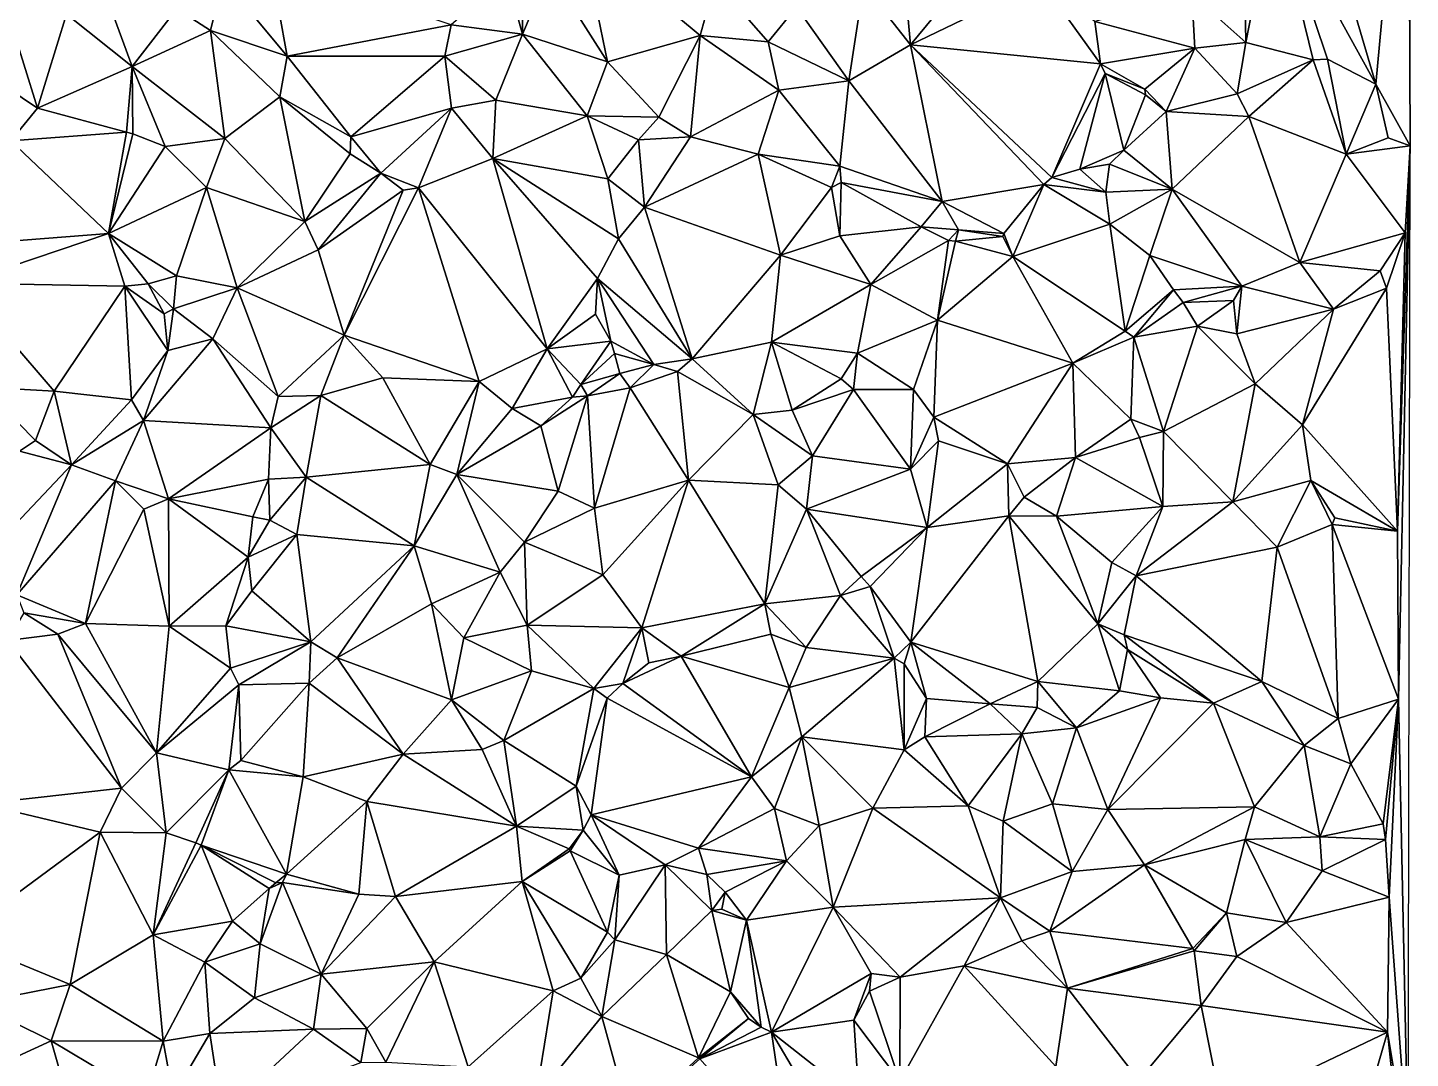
# Model space of a CAD drawing. Header units: metres. Extents: x -15 to 15, y -15 to 15.
# Drawn here: x 1.13 to 14.99, y -9.56 to 0.78 of the extents above; entities that cross this region are included whole.
import ezdxf

# ---------------------------------------------------------------- set-up
doc = ezdxf.new("R2010")
doc.units = ezdxf.units.M
doc.layers.add('STREET_MESH', color=7, linetype='Continuous')

msp = doc.modelspace()

# ---------------------------------------------------------------- linework, layer by layer
at = {"layer": 'STREET_MESH'}
for points in [[(14.993, 12.556), (14.975, 3.754), (14.994, -0.41)], [(13.921, 2.681), (14.647, 0.209), (14.975, 3.754)], [(14.975, 3.754), (14.647, 0.209), (14.994, -0.41)], [(13.624, 2.065), (14.647, 0.209), (13.921, 2.681)], [(13.346, 0.625), (13.321, 1.995), (12.802, 1.111)], [(13.346, 0.625), (13.624, 2.065), (13.321, 1.995)], [(13.346, 0.625), (14.02, 0.452), (13.624, 2.065)], [(13.624, 2.065), (14.165, 0.46), (14.647, 0.209)], [(14.02, 0.452), (14.165, 0.46), (13.624, 2.065)], [(6.943, 0.434), (6.688, 1.685), (6.364, 1.349)], [(6.688, 1.685), (6.943, 0.434), (7.874, 0.698)], [(8.023, 1.24), (6.688, 1.685), (7.874, 0.698)], [(9.916, 1.346), (9.981, 0.603), (10.75, 1.534)], [(9.981, 0.603), (11.297, 1.238), (10.75, 1.534)], [(3.091, 1.262), (3.733, 0.488), (3.566, 1.416)], [(3.733, 0.488), (5.375, 0.803), (3.566, 1.416)], [(1.835, 1.325), (1.519, 0.911), (2.178, 0.387)], [(1.835, 1.325), (2.178, 0.387), (2.625, 0.964)], [(2.963, 0.748), (3.091, 1.262), (2.625, 0.964)], [(3.733, 0.488), (3.091, 1.262), (2.963, 0.748)], [(5.931, 1.288), (5.375, 0.803), (6.092, 0.709)], [(5.931, 1.288), (6.092, 0.709), (6.086, 1.352)], [(6.086, 1.352), (6.092, 0.709), (6.364, 1.349)], [(6.092, 0.709), (6.943, 0.434), (6.364, 1.349)], [(9.916, 1.346), (9.511, 1.205), (9.981, 0.603)], [(8.023, 1.24), (7.874, 0.698), (8.555, 0.634)], [(8.84, 0.98), (8.023, 1.24), (8.555, 0.634)], [(8.84, 0.98), (9.364, 0.241), (9.511, 1.205)], [(9.511, 1.205), (9.364, 0.241), (9.981, 0.603)], [(11.297, 1.238), (9.981, 0.603), (11.889, 0.412)], [(11.83, 0.837), (11.297, 1.238), (11.889, 0.412)], [(11.83, 0.837), (12.834, 0.568), (12.802, 1.111)], [(12.834, 0.568), (13.346, 0.625), (12.802, 1.111)], [(9.364, 0.241), (8.84, 0.98), (8.555, 0.634)], [(1.23, -0.031), (0.955, 0.851), (0.466, 0.478)], [(1.519, 0.911), (0.955, 0.851), (1.23, -0.031)], [(1.519, 0.911), (1.23, -0.031), (2.178, 0.387)], [(2.178, 0.387), (2.963, 0.748), (2.625, 0.964)], [(12.834, 0.568), (11.83, 0.837), (11.889, 0.412)], [(3.108, -0.337), (2.963, 0.748), (2.178, 0.387)], [(2.963, 0.748), (3.108, -0.337), (3.658, 0.083)], [(3.733, 0.488), (2.963, 0.748), (3.658, 0.083)], [(5.312, 0.488), (5.375, 0.803), (3.733, 0.488)], [(5.375, 0.803), (5.312, 0.488), (6.092, 0.709)], [(6.092, 0.709), (5.312, 0.488), (5.823, 0.047)], [(6.74, -0.11), (6.092, 0.709), (5.823, 0.047)], [(6.092, 0.709), (6.74, -0.11), (6.943, 0.434)], [(7.874, 0.698), (6.943, 0.434), (7.459, -0.122)], [(7.776, -0.321), (7.874, 0.698), (7.459, -0.122)], [(7.874, 0.698), (7.776, -0.321), (8.661, 0.147)], [(8.555, 0.634), (7.874, 0.698), (8.661, 0.147)], [(9.364, 0.241), (8.555, 0.634), (8.661, 0.147)], [(9.364, 0.241), (10.301, -0.969), (9.981, 0.603)], [(10.301, -0.969), (11.318, -0.797), (9.981, 0.603)], [(9.981, 0.603), (11.398, -0.727), (11.889, 0.412)], [(11.318, -0.797), (11.398, -0.727), (9.981, 0.603)], [(12.332, 0.159), (12.834, 0.568), (11.889, 0.412)], [(12.834, 0.568), (12.332, 0.159), (12.547, -0.065)], [(13.258, 0.111), (12.834, 0.568), (12.547, -0.065)], [(13.346, 0.625), (12.834, 0.568), (13.258, 0.111)], [(14.02, 0.452), (13.346, 0.625), (13.258, 0.111)], [(0.96, -0.359), (1.23, -0.031), (0.466, 0.478)], [(3.733, 0.488), (3.658, 0.083), (4.369, -0.319)], [(5.312, 0.488), (3.733, 0.488), (4.369, -0.319)], [(5.381, -0.032), (5.312, 0.488), (4.369, -0.319)], [(5.312, 0.488), (5.381, -0.032), (5.823, 0.047)], [(6.943, 0.434), (6.74, -0.11), (7.459, -0.122)], [(13.374, -0.116), (14.02, 0.452), (13.258, 0.111)], [(14.02, 0.452), (13.374, -0.116), (14.352, -0.494)], [(14.165, 0.46), (14.02, 0.452), (14.352, -0.494)], [(14.165, 0.46), (14.352, -0.494), (14.647, 0.209)], [(1.23, -0.031), (2.122, -0.273), (2.178, 0.387)], [(2.122, -0.273), (2.186, -0.29), (2.178, 0.387)], [(2.507, -0.418), (3.108, -0.337), (2.178, 0.387)], [(2.186, -0.29), (2.507, -0.418), (2.178, 0.387)], [(11.398, -0.727), (11.933, 0.314), (11.889, 0.412)], [(11.933, 0.314), (11.398, -0.727), (11.681, -0.644)], [(12.12, -0.453), (11.933, 0.314), (11.681, -0.644)], [(11.933, 0.314), (12.332, 0.159), (11.889, 0.412)], [(12.339, 0.101), (11.933, 0.314), (12.12, -0.453)], [(12.339, 0.101), (12.332, 0.159), (11.933, 0.314)], [(7.776, -0.321), (8.454, -0.495), (8.661, 0.147)], [(8.454, -0.495), (9.275, -0.613), (8.661, 0.147)], [(9.275, -0.613), (9.364, 0.241), (8.661, 0.147)], [(9.364, 0.241), (9.275, -0.613), (10.301, -0.969)], [(12.332, 0.159), (12.339, 0.101), (12.547, -0.065)], [(14.352, -0.494), (14.771, -0.33), (14.647, 0.209)], [(14.647, 0.209), (14.771, -0.33), (14.994, -0.41)], [(3.108, -0.337), (3.908, -1.17), (3.658, 0.083)], [(3.658, 0.083), (4.364, -0.49), (4.369, -0.319)], [(3.908, -1.17), (4.364, -0.49), (3.658, 0.083)], [(5.381, -0.032), (5.793, -0.537), (5.823, 0.047)], [(5.793, -0.537), (6.74, -0.11), (5.823, 0.047)], [(12.339, 0.101), (12.12, -0.453), (12.547, -0.065)], [(13.374, -0.116), (13.258, 0.111), (12.547, -0.065)], [(0.96, -0.359), (2.122, -0.273), (1.23, -0.031)], [(4.671, -0.683), (5.381, -0.032), (4.369, -0.319)], [(5.381, -0.032), (4.671, -0.683), (5.05, -0.832)], [(5.793, -0.537), (5.381, -0.032), (5.05, -0.832)], [(6.74, -0.11), (5.793, -0.537), (6.947, -0.742)], [(7.255, -0.349), (6.74, -0.11), (6.947, -0.742)], [(6.74, -0.11), (7.255, -0.349), (7.459, -0.122)], [(7.255, -0.349), (7.776, -0.321), (7.459, -0.122)], [(12.12, -0.453), (12.607, -0.845), (12.547, -0.065)], [(12.607, -0.845), (13.374, -0.116), (12.547, -0.065)], [(13.374, -0.116), (12.607, -0.845), (13.887, -1.579)], [(14.352, -0.494), (13.374, -0.116), (13.887, -1.579)], [(2.122, -0.273), (0.96, -0.359), (1.94, -1.29)], [(2.186, -0.29), (2.122, -0.273), (1.94, -1.29)], [(0.96, -0.359), (0.268, -1.421), (1.94, -1.29)], [(2.507, -0.418), (2.186, -0.29), (1.94, -1.29)], [(3.108, -0.337), (2.507, -0.418), (2.922, -0.828)], [(3.908, -1.17), (3.108, -0.337), (2.922, -0.828)], [(4.364, -0.49), (4.671, -0.683), (4.369, -0.319)], [(7.314, -1.025), (7.255, -0.349), (6.947, -0.742)], [(7.776, -0.321), (7.255, -0.349), (7.314, -1.025)], [(8.454, -0.495), (7.776, -0.321), (7.314, -1.025)], [(14.771, -0.33), (14.352, -0.494), (14.994, -0.41)], [(14.352, -0.494), (14.943, -1.282), (14.994, -0.41)], [(14.864, -4.274), (14.877, -5.96), (14.994, -0.41)], [(14.943, -1.282), (14.864, -4.274), (14.994, -0.41)], [(14.877, -5.96), (14.973, -10.543), (14.994, -0.41)], [(2.507, -0.418), (1.94, -1.29), (2.922, -0.828)], [(4.364, -0.49), (3.908, -1.17), (4.671, -0.683)], [(6.339, -2.446), (5.793, -0.537), (5.05, -0.832)], [(5.793, -0.537), (6.339, -2.446), (6.844, -1.739)], [(7.053, -1.341), (5.793, -0.537), (6.844, -1.739)], [(6.947, -0.742), (5.793, -0.537), (7.053, -1.341)], [(8.454, -0.495), (7.314, -1.025), (8.678, -1.507)], [(9.191, -0.827), (8.454, -0.495), (8.678, -1.507)], [(9.275, -0.613), (8.454, -0.495), (9.191, -0.827)], [(11.979, -0.595), (12.12, -0.453), (11.681, -0.644)], [(11.979, -0.595), (12.607, -0.845), (12.12, -0.453)], [(14.943, -1.282), (14.352, -0.494), (13.887, -1.579)], [(4.671, -0.683), (3.908, -1.17), (4.043, -1.454)], [(4.896, -0.856), (4.671, -0.683), (4.043, -1.454)], [(4.671, -0.683), (4.896, -0.856), (5.05, -0.832)], [(9.275, -0.613), (9.191, -0.827), (9.287, -0.779)], [(10.301, -0.969), (9.275, -0.613), (9.287, -0.779)], [(11.398, -0.727), (11.942, -0.874), (11.681, -0.644)], [(11.942, -0.874), (11.979, -0.595), (11.681, -0.644)], [(12.607, -0.845), (11.979, -0.595), (11.942, -0.874)], [(1.94, -1.29), (2.623, -1.713), (2.922, -0.828)], [(2.922, -0.828), (2.623, -1.713), (3.231, -1.835)], [(3.908, -1.17), (2.922, -0.828), (3.231, -1.835)], [(5.05, -0.832), (4.302, -2.307), (5.657, -2.772)], [(5.05, -0.832), (4.896, -0.856), (4.302, -2.307)], [(6.339, -2.446), (5.05, -0.832), (5.657, -2.772)], [(7.314, -1.025), (6.947, -0.742), (7.053, -1.341)], [(9.274, -1.312), (9.191, -0.827), (8.678, -1.507)], [(9.191, -0.827), (9.274, -1.312), (9.287, -0.779)], [(9.274, -1.312), (10.089, -1.222), (9.287, -0.779)], [(10.089, -1.222), (10.301, -0.969), (9.287, -0.779)], [(10.301, -0.969), (10.919, -1.288), (11.318, -0.797)], [(11.318, -0.797), (10.919, -1.288), (11.008, -1.521)], [(11.98, -1.195), (11.318, -0.797), (11.008, -1.521)], [(11.398, -0.727), (11.318, -0.797), (11.942, -0.874)], [(11.318, -0.797), (11.98, -1.195), (11.942, -0.874)], [(4.302, -2.307), (4.896, -0.856), (4.043, -1.454)], [(10.089, -1.222), (10.462, -1.253), (10.301, -0.969)], [(10.462, -1.253), (10.919, -1.288), (10.301, -0.969)], [(11.98, -1.195), (12.607, -0.845), (11.942, -0.874)], [(12.607, -0.845), (11.98, -1.195), (12.383, -1.511)], [(13.305, -1.816), (12.607, -0.845), (12.383, -1.511)], [(12.607, -0.845), (13.305, -1.816), (13.887, -1.579)], [(7.793, -2.545), (7.314, -1.025), (7.053, -1.341)], [(7.314, -1.025), (7.793, -2.545), (8.678, -1.507)], [(4.043, -1.454), (3.908, -1.17), (3.231, -1.835)], [(10.089, -1.222), (9.274, -1.312), (9.584, -1.8)], [(10.362, -1.358), (10.089, -1.222), (9.584, -1.8)], [(10.462, -1.253), (10.089, -1.222), (10.362, -1.358)], [(12.136, -2.267), (11.98, -1.195), (11.008, -1.521)], [(11.98, -1.195), (12.136, -2.267), (12.383, -1.511)], [(0.268, -1.421), (0.463, -1.787), (1.94, -1.29)], [(0.463, -1.787), (2.105, -1.816), (1.94, -1.29)], [(2.338, -1.794), (2.623, -1.713), (1.94, -1.29)], [(2.105, -1.816), (2.338, -1.794), (1.94, -1.29)], [(7.793, -2.545), (7.053, -1.341), (6.844, -1.739)], [(9.584, -1.8), (9.274, -1.312), (8.678, -1.507)], [(10.362, -1.358), (9.584, -1.8), (10.253, -2.158)], [(10.433, -1.365), (10.362, -1.358), (10.253, -2.158)], [(10.433, -1.365), (10.253, -2.158), (11.008, -1.521)], [(10.433, -1.365), (10.462, -1.253), (10.362, -1.358)], [(10.908, -1.32), (10.462, -1.253), (10.433, -1.365)], [(10.908, -1.32), (10.433, -1.365), (11.008, -1.521)], [(10.462, -1.253), (10.908, -1.32), (10.919, -1.288)], [(10.919, -1.288), (10.908, -1.32), (11.008, -1.521)], [(14.692, -1.664), (14.943, -1.282), (13.887, -1.579)], [(14.943, -1.282), (14.692, -1.664), (14.755, -1.838)], [(14.943, -1.282), (14.755, -1.838), (14.864, -4.274)], [(4.302, -2.307), (4.043, -1.454), (3.231, -1.835)], [(8.678, -1.507), (7.793, -2.545), (8.589, -2.378)], [(9.584, -1.8), (8.678, -1.507), (8.589, -2.378)], [(10.253, -2.158), (11.609, -2.589), (11.008, -1.521)], [(11.609, -2.589), (12.136, -2.267), (11.008, -1.521)], [(12.136, -2.267), (12.619, -1.855), (12.383, -1.511)], [(12.619, -1.855), (13.305, -1.816), (12.383, -1.511)], [(13.305, -1.816), (14.225, -2.048), (13.887, -1.579)], [(14.225, -2.048), (14.692, -1.664), (13.887, -1.579)], [(14.692, -1.664), (14.225, -2.048), (14.755, -1.838)], [(0.463, -1.787), (0.68, -2.831), (1.395, -2.871)], [(2.105, -1.816), (0.463, -1.787), (1.395, -2.871)], [(2.5, -2.096), (2.338, -1.794), (2.105, -1.816)], [(2.338, -1.794), (2.591, -2.043), (2.623, -1.713)], [(2.338, -1.794), (2.5, -2.096), (2.591, -2.043)], [(2.623, -1.713), (2.591, -2.043), (3.231, -1.835)], [(6.339, -2.446), (6.824, -2.098), (6.844, -1.739)], [(6.824, -2.098), (6.976, -2.369), (6.844, -1.739)], [(7.409, -2.602), (7.793, -2.545), (6.844, -1.739)], [(6.976, -2.369), (7.409, -2.602), (6.844, -1.739)], [(9.45, -2.489), (9.584, -1.8), (8.589, -2.378)], [(9.584, -1.8), (9.45, -2.489), (10.253, -2.158)], [(2.172, -2.957), (2.105, -1.816), (1.395, -2.871)], [(2.536, -2.461), (2.105, -1.816), (2.172, -2.957)], [(2.5, -2.096), (2.105, -1.816), (2.536, -2.461)], [(2.591, -2.043), (2.986, -2.345), (3.231, -1.835)], [(2.986, -2.345), (3.64, -2.924), (3.231, -1.835)], [(3.64, -2.924), (4.302, -2.307), (3.231, -1.835)], [(12.136, -2.267), (12.221, -2.328), (12.619, -1.855)], [(12.221, -2.328), (12.715, -1.982), (12.619, -1.855)], [(12.715, -1.982), (13.305, -1.816), (12.619, -1.855)], [(12.715, -1.982), (13.221, -1.961), (13.305, -1.816)], [(13.305, -1.816), (13.221, -1.961), (13.255, -2.294)], [(13.305, -1.816), (13.255, -2.294), (14.225, -2.048)], [(14.864, -4.274), (14.755, -1.838), (13.913, -3.209)], [(14.755, -1.838), (14.225, -2.048), (13.913, -3.209)], [(2.591, -2.043), (2.5, -2.096), (2.536, -2.461)], [(2.591, -2.043), (2.536, -2.461), (2.986, -2.345)], [(12.715, -1.982), (12.221, -2.328), (12.86, -2.217)], [(13.221, -1.961), (12.715, -1.982), (12.86, -2.217)], [(13.255, -2.294), (13.221, -1.961), (12.86, -2.217)], [(13.255, -2.294), (13.438, -2.796), (14.225, -2.048)], [(14.225, -2.048), (13.438, -2.796), (13.913, -3.209)], [(6.976, -2.369), (6.824, -2.098), (6.339, -2.446)], [(9.45, -2.489), (10.011, -2.855), (10.253, -2.158)], [(10.011, -2.855), (10.216, -3.132), (10.253, -2.158)], [(10.216, -3.132), (11.609, -2.589), (10.253, -2.158)], [(12.221, -2.328), (12.52, -3.274), (12.86, -2.217)], [(12.52, -3.274), (13.438, -2.796), (12.86, -2.217)], [(13.438, -2.796), (13.255, -2.294), (12.86, -2.217)], [(2.291, -3.166), (3.569, -3.238), (2.986, -2.345)], [(2.536, -2.461), (2.291, -3.166), (2.986, -2.345)], [(3.569, -3.238), (3.64, -2.924), (2.986, -2.345)], [(4.302, -2.307), (3.64, -2.924), (4.071, -2.912)], [(4.692, -2.736), (4.302, -2.307), (4.071, -2.912)], [(4.302, -2.307), (4.692, -2.736), (5.657, -2.772)], [(12.136, -2.267), (11.609, -2.589), (12.221, -2.328)], [(12.221, -2.328), (11.609, -2.589), (12.193, -3.151)], [(12.221, -2.328), (12.193, -3.151), (12.52, -3.274)], [(2.291, -3.166), (2.536, -2.461), (2.172, -2.957)], [(5.989, -3.045), (6.339, -2.446), (5.657, -2.772)], [(5.989, -3.045), (6.592, -2.932), (6.339, -2.446)], [(6.675, -2.802), (6.976, -2.369), (6.339, -2.446)], [(6.592, -2.932), (6.675, -2.802), (6.339, -2.446)], [(7.015, -2.492), (6.976, -2.369), (6.675, -2.802)], [(7.069, -2.694), (7.015, -2.492), (6.675, -2.802)], [(7.015, -2.492), (7.409, -2.602), (6.976, -2.369)], [(7.069, -2.694), (7.409, -2.602), (7.015, -2.492)], [(8.589, -2.378), (7.793, -2.545), (8.403, -3.105)], [(8.797, -3.062), (8.589, -2.378), (8.403, -3.105)], [(8.797, -3.062), (9.287, -2.745), (8.589, -2.378)], [(9.287, -2.745), (9.45, -2.489), (8.589, -2.378)], [(9.45, -2.489), (9.287, -2.745), (9.41, -2.854)], [(10.011, -2.855), (9.45, -2.489), (9.41, -2.854)], [(7.409, -2.602), (7.069, -2.694), (7.171, -2.837)], [(7.645, -2.673), (7.409, -2.602), (7.171, -2.837)], [(7.409, -2.602), (7.645, -2.673), (7.793, -2.545)], [(7.793, -2.545), (7.645, -2.673), (8.403, -3.105)], [(11.609, -2.589), (10.216, -3.132), (10.956, -3.599)], [(11.609, -2.589), (10.956, -3.599), (11.637, -3.534)], [(12.193, -3.151), (11.609, -2.589), (11.637, -3.534)], [(5.167, -3.605), (4.692, -2.736), (4.071, -2.912)], [(4.692, -2.736), (5.167, -3.605), (5.657, -2.772)], [(5.167, -3.605), (5.434, -3.705), (5.657, -2.772)], [(5.434, -3.705), (5.989, -3.045), (5.657, -2.772)], [(7.069, -2.694), (6.675, -2.802), (6.743, -2.918)], [(7.171, -2.837), (7.069, -2.694), (6.743, -2.918)], [(7.756, -3.763), (7.645, -2.673), (7.171, -2.837)], [(7.645, -2.673), (7.756, -3.763), (8.403, -3.105)], [(9.287, -2.745), (8.797, -3.062), (9.41, -2.854)], [(0.68, -2.831), (1.209, -3.366), (1.395, -2.871)], [(1.209, -3.366), (0.68, -2.831), (1.048, -3.473)], [(1.209, -3.366), (1.569, -3.61), (1.395, -2.871)], [(1.569, -3.61), (2.172, -2.957), (1.395, -2.871)], [(6.675, -2.802), (6.592, -2.932), (6.743, -2.918)], [(6.812, -4.042), (7.171, -2.837), (6.743, -2.918)], [(6.812, -4.042), (7.756, -3.763), (7.171, -2.837)], [(8.797, -3.062), (8.998, -3.519), (9.41, -2.854)], [(9.41, -2.854), (8.998, -3.519), (9.983, -3.652)], [(10.011, -2.855), (9.41, -2.854), (9.983, -3.652)], [(10.216, -3.132), (10.011, -2.855), (9.983, -3.652)], [(13.213, -3.981), (13.438, -2.796), (12.52, -3.274)], [(13.438, -2.796), (13.213, -3.981), (13.913, -3.209)], [(2.291, -3.166), (2.172, -2.957), (1.569, -3.61)], [(3.569, -3.238), (3.923, -3.731), (4.071, -2.912)], [(3.64, -2.924), (3.569, -3.238), (4.071, -2.912)], [(3.923, -3.731), (5.167, -3.605), (4.071, -2.912)], [(5.434, -3.705), (6.274, -3.219), (5.989, -3.045)], [(6.274, -3.219), (6.592, -2.932), (5.989, -3.045)], [(6.592, -2.932), (6.274, -3.219), (6.743, -2.918)], [(6.274, -3.219), (6.448, -3.873), (6.743, -2.918)], [(6.448, -3.873), (6.812, -4.042), (6.743, -2.918)], [(2.012, -3.77), (2.291, -3.166), (1.569, -3.61)], [(2.291, -3.166), (2.012, -3.77), (2.543, -3.951)], [(3.569, -3.238), (2.291, -3.166), (2.543, -3.951)], [(7.756, -3.763), (8.657, -3.81), (8.403, -3.105)], [(8.998, -3.519), (8.797, -3.062), (8.403, -3.105)], [(8.657, -3.81), (8.998, -3.519), (8.403, -3.105)], [(10.263, -3.367), (10.216, -3.132), (9.983, -3.652)], [(10.956, -3.599), (10.216, -3.132), (10.263, -3.367)], [(12.28, -3.336), (12.193, -3.151), (11.637, -3.534)], [(12.193, -3.151), (12.28, -3.336), (12.52, -3.274)], [(3.545, -3.752), (3.569, -3.238), (2.543, -3.951)], [(3.923, -3.731), (3.569, -3.238), (3.545, -3.752)], [(6.448, -3.873), (6.274, -3.219), (5.434, -3.705)], [(12.28, -3.336), (12.512, -4.026), (12.52, -3.274)], [(12.512, -4.026), (13.213, -3.981), (12.52, -3.274)], [(13.213, -3.981), (13.998, -3.765), (13.913, -3.209)], [(13.998, -3.765), (14.864, -4.274), (13.913, -3.209)], [(1.569, -3.61), (1.209, -3.366), (1.048, -3.473)], [(10.151, -4.238), (10.263, -3.367), (9.983, -3.652)], [(10.151, -4.238), (10.956, -3.599), (10.263, -3.367)], [(12.512, -4.026), (12.28, -3.336), (11.637, -3.534)], [(0.671, -4.558), (1.569, -3.61), (1.048, -3.473)], [(8.941, -4.055), (8.998, -3.519), (8.657, -3.81)], [(8.998, -3.519), (8.941, -4.055), (9.983, -3.652)], [(10.956, -3.599), (10.151, -4.238), (10.968, -4.119)], [(10.956, -3.599), (11.121, -3.934), (11.637, -3.534)], [(11.121, -3.934), (10.956, -3.599), (10.968, -4.119)], [(11.121, -3.934), (11.446, -4.124), (11.637, -3.534)], [(11.446, -4.124), (12.512, -4.026), (11.637, -3.534)], [(1.569, -3.61), (0.671, -4.558), (1.02, -4.914)], [(2.012, -3.77), (1.569, -3.61), (1.02, -4.914)], [(3.557, -4.163), (3.923, -3.731), (3.545, -3.752)], [(3.923, -3.731), (3.557, -4.163), (3.829, -4.307)], [(3.923, -3.731), (3.829, -4.307), (5.005, -4.422)], [(5.167, -3.605), (3.923, -3.731), (5.005, -4.422)], [(5.434, -3.705), (5.167, -3.605), (5.005, -4.422)], [(5.869, -4.685), (5.434, -3.705), (5.005, -4.422)], [(5.434, -3.705), (5.869, -4.685), (6.112, -4.385)], [(6.448, -3.873), (5.434, -3.705), (6.112, -4.385)], [(8.941, -4.055), (10.151, -4.238), (9.983, -3.652)], [(1.71, -5.2), (2.012, -3.77), (1.02, -4.914)], [(2.012, -3.77), (1.71, -5.2), (2.294, -4.052)], [(2.012, -3.77), (2.294, -4.052), (2.543, -3.951)], [(3.386, -4.129), (3.545, -3.752), (2.543, -3.951)], [(3.386, -4.129), (3.557, -4.163), (3.545, -3.752)], [(6.812, -4.042), (6.448, -3.873), (6.112, -4.385)], [(7.756, -3.763), (6.812, -4.042), (6.897, -4.713)], [(7.289, -5.244), (7.756, -3.763), (6.897, -4.713)], [(8.52, -5.002), (7.756, -3.763), (7.289, -5.244)], [(7.756, -3.763), (8.52, -5.002), (8.657, -3.81)], [(8.52, -5.002), (8.941, -4.055), (8.657, -3.81)], [(13.998, -3.765), (13.213, -3.981), (13.659, -4.434)], [(14.211, -4.208), (13.998, -3.765), (13.659, -4.434)], [(13.998, -3.765), (14.238, -4.139), (14.864, -4.274)], [(13.998, -3.765), (14.211, -4.208), (14.238, -4.139)], [(2.294, -4.052), (2.548, -5.227), (2.543, -3.951)], [(3.341, -4.535), (3.386, -4.129), (2.543, -3.951)], [(2.548, -5.227), (3.341, -4.535), (2.543, -3.951)], [(11.446, -4.124), (11.121, -3.934), (10.968, -4.119)], [(13.213, -3.981), (12.244, -4.723), (13.659, -4.434)], [(13.213, -3.981), (12.512, -4.026), (12.244, -4.723)], [(1.71, -5.2), (2.548, -5.227), (2.294, -4.052)], [(3.341, -4.535), (3.557, -4.163), (3.386, -4.129)], [(6.812, -4.042), (6.112, -4.385), (6.897, -4.713)], [(8.941, -4.055), (8.52, -5.002), (9.279, -4.918)], [(9.486, -4.729), (8.941, -4.055), (9.279, -4.918)], [(8.941, -4.055), (9.486, -4.729), (10.151, -4.238)], [(10.151, -4.238), (9.987, -5.387), (10.968, -4.119)], [(9.987, -5.387), (11.26, -5.781), (10.968, -4.119)], [(11.26, -5.781), (11.861, -5.203), (10.968, -4.119)], [(11.861, -5.203), (11.446, -4.124), (10.968, -4.119)], [(11.446, -4.124), (12, -4.589), (12.512, -4.026)], [(12, -4.589), (11.446, -4.124), (11.861, -5.203)], [(12.512, -4.026), (12, -4.589), (12.244, -4.723)], [(14.238, -4.139), (14.211, -4.208), (14.864, -4.274)], [(3.557, -4.163), (3.341, -4.535), (3.829, -4.307)], [(9.486, -4.729), (9.577, -4.829), (10.151, -4.238)], [(10.151, -4.238), (9.577, -4.829), (9.987, -5.387)], [(14.211, -4.208), (13.659, -4.434), (14.272, -6.153)], [(14.864, -4.274), (14.211, -4.208), (14.877, -5.96)], [(14.211, -4.208), (14.272, -6.153), (14.877, -5.96)], [(3.341, -4.535), (3.376, -4.873), (3.829, -4.307)], [(3.829, -4.307), (3.376, -4.873), (3.968, -5.385)], [(3.829, -4.307), (3.968, -5.385), (5.005, -4.422)], [(5.005, -4.422), (3.968, -5.385), (4.232, -5.546)], [(5.179, -5.003), (5.005, -4.422), (4.232, -5.546)], [(5.179, -5.003), (5.869, -4.685), (5.005, -4.422)], [(5.869, -4.685), (6.14, -5.216), (6.112, -4.385)], [(6.112, -4.385), (6.14, -5.216), (6.897, -4.713)], [(12.244, -4.723), (13.504, -5.783), (13.659, -4.434)], [(13.659, -4.434), (13.504, -5.783), (14.272, -6.153)], [(3.116, -5.223), (3.341, -4.535), (2.548, -5.227)], [(3.341, -4.535), (3.116, -5.223), (3.376, -4.873)], [(5.869, -4.685), (5.179, -5.003), (5.502, -5.344)], [(6.14, -5.216), (5.869, -4.685), (5.502, -5.344)], [(6.14, -5.216), (7.289, -5.244), (6.897, -4.713)], [(12, -4.589), (11.861, -5.203), (12.244, -4.723)], [(9.577, -4.829), (9.486, -4.729), (9.279, -4.918)], [(9.819, -5.548), (9.577, -4.829), (9.279, -4.918)], [(9.577, -4.829), (9.819, -5.548), (9.987, -5.387)], [(11.861, -5.203), (12.124, -5.315), (12.244, -4.723)], [(12.244, -4.723), (12.124, -5.315), (13.504, -5.783)], [(1.092, -5.094), (1.71, -5.2), (1.02, -4.914)], [(3.376, -4.873), (3.116, -5.223), (3.968, -5.385)], [(8.52, -5.002), (8.937, -5.442), (9.279, -4.918)], [(8.937, -5.442), (9.819, -5.548), (9.279, -4.918)], [(1.431, -5.308), (1.092, -5.094), (0.931, -5.37)], [(1.092, -5.094), (1.431, -5.308), (1.71, -5.2)], [(5.381, -5.966), (5.179, -5.003), (4.232, -5.546)], [(5.179, -5.003), (5.381, -5.966), (5.502, -5.344)], [(7.683, -5.528), (8.52, -5.002), (7.289, -5.244)], [(8.52, -5.002), (7.683, -5.528), (8.582, -5.308)], [(8.937, -5.442), (8.52, -5.002), (8.582, -5.308)], [(1.431, -5.308), (2.422, -6.496), (1.71, -5.2)], [(2.422, -6.496), (2.548, -5.227), (1.71, -5.2)], [(2.422, -6.496), (3.165, -5.649), (2.548, -5.227)], [(3.165, -5.649), (3.116, -5.223), (2.548, -5.227)], [(3.116, -5.223), (3.165, -5.649), (3.968, -5.385)], [(6.14, -5.216), (5.502, -5.344), (6.181, -5.674)], [(6.807, -5.853), (6.14, -5.216), (6.181, -5.674)], [(7.289, -5.244), (6.14, -5.216), (6.807, -5.853)], [(7.098, -5.802), (7.289, -5.244), (6.807, -5.853)], [(7.289, -5.244), (7.098, -5.802), (7.358, -5.594)], [(7.683, -5.528), (7.289, -5.244), (7.358, -5.594)], [(11.861, -5.203), (11.26, -5.781), (12.078, -5.876)], [(11.861, -5.203), (12.078, -5.876), (12.158, -5.462)], [(12.124, -5.315), (11.861, -5.203), (12.158, -5.462)], [(0.931, -5.37), (0.665, -7.009), (2.071, -6.852)], [(1.431, -5.308), (0.931, -5.37), (2.071, -6.852)], [(2.422, -6.496), (1.431, -5.308), (2.071, -6.852)], [(3.165, -5.649), (3.247, -5.814), (3.968, -5.385)], [(3.247, -5.814), (3.953, -5.798), (3.968, -5.385)], [(3.968, -5.385), (3.953, -5.798), (4.232, -5.546)], [(5.502, -5.344), (5.381, -5.966), (6.181, -5.674)], [(7.683, -5.528), (8.766, -5.843), (8.582, -5.308)], [(8.766, -5.843), (8.937, -5.442), (8.582, -5.308)], [(9.819, -5.548), (9.918, -5.603), (9.987, -5.387)], [(9.987, -5.387), (9.918, -5.603), (10.142, -5.951)], [(10.78, -6.005), (9.987, -5.387), (10.142, -5.951)], [(10.78, -6.005), (11.26, -5.781), (9.987, -5.387)], [(12.124, -5.315), (12.158, -5.462), (13.019, -6)], [(13.504, -5.783), (12.124, -5.315), (13.019, -6)], [(7.098, -5.802), (7.683, -5.528), (7.358, -5.594)], [(7.683, -5.528), (7.098, -5.802), (8.388, -6.737)], [(8.766, -5.843), (7.683, -5.528), (8.388, -6.737)], [(9.819, -5.548), (8.937, -5.442), (8.766, -5.843)], [(12.078, -5.876), (12.488, -5.947), (12.158, -5.462)], [(12.158, -5.462), (12.488, -5.947), (13.019, -6)], [(3.165, -5.649), (2.422, -6.496), (3.247, -5.814)], [(3.953, -5.798), (4.896, -6.51), (4.232, -5.546)], [(4.896, -6.51), (5.381, -5.966), (4.232, -5.546)], [(5.381, -5.966), (5.903, -6.373), (6.181, -5.674)], [(5.903, -6.373), (6.807, -5.853), (6.181, -5.674)], [(8.892, -6.338), (9.819, -5.548), (8.766, -5.843)], [(9.819, -5.548), (8.892, -6.338), (9.918, -6.466)], [(9.918, -5.603), (9.819, -5.548), (9.918, -6.466)], [(9.918, -5.603), (9.918, -6.466), (10.142, -5.951)], [(3.247, -5.814), (2.422, -6.496), (3.147, -6.666)], [(3.247, -5.814), (3.147, -6.666), (3.268, -6.574)], [(3.953, -5.798), (3.247, -5.814), (3.268, -6.574)], [(3.892, -6.739), (3.953, -5.798), (3.268, -6.574)], [(3.892, -6.739), (4.896, -6.51), (3.953, -5.798)], [(6.942, -5.949), (7.098, -5.802), (6.807, -5.853)], [(8.388, -6.737), (7.098, -5.802), (6.942, -5.949)], [(11.26, -5.781), (10.78, -6.005), (11.252, -6.042)], [(11.648, -6.247), (11.26, -5.781), (11.252, -6.042)], [(11.26, -5.781), (11.648, -6.247), (12.078, -5.876)], [(13.929, -6.423), (13.504, -5.783), (13.019, -6)], [(13.504, -5.783), (13.929, -6.423), (14.272, -6.153)], [(6.807, -5.853), (5.903, -6.373), (6.631, -6.831)], [(6.942, -5.949), (6.807, -5.853), (6.631, -6.831)], [(6.78, -7.118), (6.942, -5.949), (6.631, -6.831)], [(8.388, -6.737), (6.942, -5.949), (6.78, -7.118)], [(8.892, -6.338), (8.766, -5.843), (8.388, -6.737)], [(9.918, -6.466), (10.125, -6.336), (10.142, -5.951)], [(10.125, -6.336), (10.78, -6.005), (10.142, -5.951)], [(11.648, -6.247), (12.488, -5.947), (12.078, -5.876)], [(12.488, -5.947), (11.648, -6.247), (11.96, -7.064)], [(12.488, -5.947), (11.96, -7.064), (13.019, -6)], [(14.272, -6.153), (14.399, -6.609), (14.877, -5.96)], [(14.877, -5.96), (14.399, -6.609), (14.722, -7.209)], [(14.744, -7.366), (14.877, -5.96), (14.722, -7.209)], [(14.744, -7.366), (14.781, -7.944), (14.877, -5.96)], [(14.781, -7.944), (14.973, -10.543), (14.877, -5.96)], [(5.381, -5.966), (4.896, -6.51), (5.686, -6.464)], [(5.903, -6.373), (5.381, -5.966), (5.686, -6.464)], [(10.125, -6.336), (11.098, -6.307), (10.78, -6.005)], [(10.78, -6.005), (11.098, -6.307), (11.252, -6.042)], [(11.098, -6.307), (11.648, -6.247), (11.252, -6.042)], [(11.96, -7.064), (13.431, -7.04), (13.019, -6)], [(13.431, -7.04), (13.929, -6.423), (13.019, -6)], [(13.929, -6.423), (14.399, -6.609), (14.272, -6.153)], [(6.03, -7.234), (5.903, -6.373), (5.686, -6.464)], [(5.903, -6.373), (6.03, -7.234), (6.631, -6.831)], [(8.892, -6.338), (8.388, -6.737), (8.617, -7.056)], [(9.066, -7.225), (8.892, -6.338), (8.617, -7.056)], [(8.892, -6.338), (9.066, -7.225), (9.606, -7.052)], [(9.918, -6.466), (8.892, -6.338), (9.606, -7.052)], [(10.125, -6.336), (9.918, -6.466), (10.561, -7.029)], [(11.098, -6.307), (10.125, -6.336), (10.561, -7.029)], [(10.912, -7.184), (11.098, -6.307), (10.561, -7.029)], [(11.405, -7.009), (11.098, -6.307), (10.912, -7.184)], [(11.648, -6.247), (11.098, -6.307), (11.405, -7.009)], [(11.648, -6.247), (11.405, -7.009), (11.96, -7.064)], [(2.519, -7.301), (2.422, -6.496), (2.071, -6.852)], [(2.422, -6.496), (2.519, -7.301), (3.147, -6.666)], [(4.896, -6.51), (3.892, -6.739), (4.531, -6.986)], [(4.896, -6.51), (4.531, -6.986), (6.03, -7.234)], [(4.896, -6.51), (6.03, -7.234), (5.686, -6.464)], [(10.561, -7.029), (9.918, -6.466), (9.606, -7.052)], [(14.088, -7.338), (13.929, -6.423), (13.431, -7.04)], [(14.088, -7.338), (14.399, -6.609), (13.929, -6.423)], [(3.147, -6.666), (3.892, -6.739), (3.268, -6.574)], [(14.399, -6.609), (14.088, -7.338), (14.722, -7.209)], [(2.519, -7.301), (2.817, -7.401), (3.147, -6.666)], [(2.817, -7.401), (2.869, -7.424), (3.147, -6.666)], [(2.869, -7.424), (3.726, -7.713), (3.147, -6.666)], [(3.726, -7.713), (3.892, -6.739), (3.147, -6.666)], [(3.892, -6.739), (3.726, -7.713), (4.531, -6.986)], [(7.857, -7.454), (8.388, -6.737), (6.78, -7.118)], [(8.388, -6.737), (7.857, -7.454), (8.617, -7.056)], [(0.665, -7.009), (1.858, -7.294), (2.071, -6.852)], [(1.858, -7.294), (2.519, -7.301), (2.071, -6.852)], [(6.03, -7.234), (6.699, -7.272), (6.631, -6.831)], [(6.699, -7.272), (6.78, -7.118), (6.631, -6.831)], [(1.858, -7.294), (0.665, -7.009), (0.42, -8.353)], [(4.531, -6.986), (3.726, -7.713), (4.452, -7.915)], [(4.818, -7.938), (4.531, -6.986), (4.452, -7.915)], [(4.531, -6.986), (4.818, -7.938), (6.03, -7.234)], [(7.857, -7.454), (8.739, -7.579), (8.617, -7.056)], [(8.739, -7.579), (9.066, -7.225), (8.617, -7.056)], [(9.066, -7.225), (9.208, -8.044), (9.606, -7.052)], [(9.208, -8.044), (10.884, -7.952), (9.606, -7.052)], [(10.884, -7.952), (10.561, -7.029), (9.606, -7.052)], [(10.912, -7.184), (10.561, -7.029), (10.884, -7.952)], [(11.405, -7.009), (10.912, -7.184), (11.602, -7.688)], [(11.96, -7.064), (11.405, -7.009), (11.602, -7.688)], [(12.33, -7.619), (11.96, -7.064), (11.602, -7.688)], [(13.431, -7.04), (11.96, -7.064), (12.33, -7.619)], [(13.339, -7.366), (13.431, -7.04), (12.33, -7.619)], [(14.088, -7.338), (13.431, -7.04), (13.339, -7.366)], [(6.78, -7.118), (6.699, -7.272), (7.061, -7.724)], [(7.521, -7.621), (6.78, -7.118), (7.061, -7.724)], [(7.521, -7.621), (7.857, -7.454), (6.78, -7.118)], [(10.912, -7.184), (10.884, -7.952), (11.602, -7.688)], [(14.088, -7.338), (14.744, -7.366), (14.722, -7.209)], [(1.557, -8.821), (1.858, -7.294), (0.42, -8.353)], [(2.387, -8.322), (1.858, -7.294), (1.557, -8.821)], [(2.519, -7.301), (1.858, -7.294), (2.387, -8.322)], [(2.817, -7.401), (2.519, -7.301), (2.387, -8.322)], [(4.818, -7.938), (6.09, -7.789), (6.03, -7.234)], [(6.09, -7.789), (6.559, -7.459), (6.03, -7.234)], [(6.559, -7.459), (6.699, -7.272), (6.03, -7.234)], [(6.699, -7.272), (6.559, -7.459), (6.57, -7.481)], [(6.699, -7.272), (6.57, -7.481), (7.061, -7.724)], [(9.066, -7.225), (8.739, -7.579), (9.208, -8.044)], [(14.088, -7.338), (13.339, -7.366), (14.11, -7.68)], [(14.088, -7.338), (14.11, -7.68), (14.744, -7.366)], [(2.869, -7.424), (2.817, -7.401), (2.387, -8.322)], [(2.869, -7.424), (2.387, -8.322), (3.183, -8.185)], [(3.55, -7.857), (2.869, -7.424), (3.183, -8.185)], [(2.869, -7.424), (3.618, -7.802), (3.726, -7.713)], [(3.55, -7.857), (3.618, -7.802), (2.869, -7.424)], [(6.57, -7.481), (6.559, -7.459), (6.09, -7.789)], [(6.57, -7.481), (6.09, -7.789), (6.943, -8.296)], [(6.57, -7.481), (6.943, -8.296), (7.061, -7.724)], [(7.857, -7.454), (7.521, -7.621), (7.94, -7.716)], [(8.739, -7.579), (7.857, -7.454), (7.94, -7.716)], [(13.339, -7.366), (12.33, -7.619), (13.15, -8.101)], [(13.75, -8.199), (13.339, -7.366), (13.15, -8.101)], [(13.339, -7.366), (13.75, -8.199), (14.11, -7.68)], [(14.11, -7.68), (14.781, -7.944), (14.744, -7.366)], [(7.521, -7.621), (7.019, -8.372), (7.534, -8.521)], [(7.019, -8.372), (7.521, -7.621), (7.061, -7.724)], [(7.521, -7.621), (7.989, -8.079), (7.94, -7.716)], [(7.989, -8.079), (7.521, -7.621), (7.534, -8.521)], [(8.124, -7.893), (8.739, -7.579), (7.94, -7.716)], [(8.337, -8.174), (8.739, -7.579), (8.124, -7.893)], [(8.739, -7.579), (8.337, -8.174), (9.208, -8.044)], [(11.379, -8.285), (12.33, -7.619), (11.602, -7.688)], [(11.379, -8.285), (12.815, -8.46), (12.33, -7.619)], [(12.33, -7.619), (12.815, -8.46), (13.15, -8.101)], [(3.618, -7.802), (3.685, -7.797), (3.726, -7.713)], [(3.726, -7.713), (3.685, -7.797), (4.452, -7.915)], [(6.943, -8.296), (7.019, -8.372), (7.061, -7.724)], [(7.989, -8.079), (8.124, -7.893), (7.94, -7.716)], [(10.884, -7.952), (11.379, -8.285), (11.602, -7.688)], [(13.75, -8.199), (14.781, -7.944), (14.11, -7.68)], [(3.462, -8.411), (3.55, -7.857), (3.183, -8.185)], [(3.685, -7.797), (3.462, -8.411), (4.073, -8.718)], [(3.685, -7.797), (3.55, -7.857), (3.462, -8.411)], [(3.685, -7.797), (3.618, -7.802), (3.55, -7.857)], [(3.685, -7.797), (4.073, -8.718), (4.452, -7.915)], [(6.09, -7.789), (4.818, -7.938), (5.207, -8.592)], [(6.09, -7.789), (5.207, -8.592), (6.399, -8.883)], [(6.675, -8.757), (6.09, -7.789), (6.399, -8.883)], [(6.09, -7.789), (6.675, -8.757), (6.943, -8.296)], [(7.989, -8.079), (8.089, -8.064), (8.124, -7.893)], [(8.089, -8.064), (8.337, -8.174), (8.124, -7.893)], [(4.073, -8.718), (4.818, -7.938), (4.452, -7.915)], [(4.818, -7.938), (4.073, -8.718), (5.207, -8.592)], [(10.884, -7.952), (9.208, -8.044), (9.878, -8.746)], [(10.519, -8.633), (10.884, -7.952), (9.878, -8.746)], [(10.884, -7.952), (10.519, -8.633), (11.098, -8.382)], [(11.379, -8.285), (10.884, -7.952), (11.098, -8.382)], [(14.781, -7.944), (13.75, -8.199), (14.765, -9.3)], [(14.781, -7.944), (14.765, -9.3), (14.973, -10.543)], [(8.179, -8.894), (7.989, -8.079), (7.534, -8.521)], [(8.337, -8.174), (8.089, -8.064), (7.989, -8.079)], [(8.179, -8.894), (8.337, -8.174), (7.989, -8.079)], [(8.485, -9.247), (8.337, -8.174), (8.179, -8.894)], [(8.337, -8.174), (8.588, -9.299), (9.208, -8.044)], [(8.337, -8.174), (8.485, -9.247), (8.588, -9.299)], [(8.588, -9.299), (9.589, -8.71), (9.208, -8.044)], [(9.208, -8.044), (9.589, -8.71), (9.878, -8.746)], [(12.815, -8.46), (12.828, -8.482), (13.15, -8.101)], [(12.828, -8.482), (13.256, -8.539), (13.15, -8.101)], [(13.256, -8.539), (13.75, -8.199), (13.15, -8.101)], [(2.387, -8.322), (2.905, -8.597), (3.183, -8.185)], [(2.905, -8.597), (3.462, -8.411), (3.183, -8.185)], [(6.675, -8.757), (7.019, -8.372), (6.943, -8.296)], [(11.558, -8.856), (11.379, -8.285), (11.098, -8.382)], [(11.379, -8.285), (11.558, -8.856), (12.815, -8.46)], [(13.75, -8.199), (13.256, -8.539), (14.765, -9.3)], [(0.6, -9.009), (1.557, -8.821), (0.42, -8.353)], [(2.387, -8.322), (1.557, -8.821), (2.489, -9.387)], [(2.905, -8.597), (2.387, -8.322), (2.489, -9.387)], [(2.905, -8.597), (3.405, -8.954), (3.462, -8.411)], [(3.462, -8.411), (3.405, -8.954), (4.073, -8.718)], [(6.887, -9.141), (7.019, -8.372), (6.675, -8.757)], [(7.019, -8.372), (6.887, -9.141), (7.534, -8.521)], [(10.519, -8.633), (11.558, -8.856), (11.098, -8.382)], [(4.073, -8.718), (4.532, -9.26), (5.207, -8.592)], [(4.532, -9.26), (4.721, -9.6), (5.207, -8.592)], [(4.721, -9.6), (5.546, -9.646), (5.207, -8.592)], [(5.207, -8.592), (5.546, -9.646), (6.399, -8.883)], [(6.887, -9.141), (7.858, -9.556), (7.534, -8.521)], [(7.858, -9.556), (8.179, -8.894), (7.534, -8.521)], [(11.558, -8.856), (12.828, -8.482), (12.815, -8.46)], [(12.828, -8.482), (11.558, -8.856), (12.896, -9.03)], [(13.256, -8.539), (12.828, -8.482), (12.896, -9.03)], [(14.765, -9.3), (13.256, -8.539), (12.896, -9.03)], [(2.958, -9.312), (2.905, -8.597), (2.489, -9.387)], [(2.905, -8.597), (2.958, -9.312), (3.405, -8.954)], [(3.405, -8.954), (3.997, -9.267), (4.073, -8.718)], [(3.997, -9.267), (4.532, -9.26), (4.073, -8.718)], [(9.589, -8.71), (8.588, -9.299), (9.414, -9.179)], [(9.572, -8.888), (9.589, -8.71), (9.414, -9.179)], [(9.589, -8.71), (9.572, -8.888), (9.878, -8.746)], [(9.876, -9.79), (10.519, -8.633), (9.878, -8.746)], [(11.441, -9.643), (10.519, -8.633), (9.876, -9.79)], [(11.558, -8.856), (10.519, -8.633), (11.441, -9.643)], [(0.6, -9.009), (1.367, -9.386), (1.557, -8.821)], [(1.557, -8.821), (1.367, -9.386), (2.489, -9.387)], [(6.887, -9.141), (6.675, -8.757), (6.399, -8.883)], [(9.572, -8.888), (9.876, -9.79), (9.878, -8.746)], [(11.558, -8.856), (11.441, -9.643), (12.271, -9.781)], [(11.558, -8.856), (12.271, -9.781), (12.896, -9.03)], [(1.367, -9.386), (0.6, -9.009), (0.571, -9.751)], [(2.958, -9.312), (3.997, -9.267), (3.405, -8.954)], [(5.546, -9.646), (6.224, -9.955), (6.399, -8.883)], [(6.224, -9.955), (6.887, -9.141), (6.399, -8.883)], [(8.179, -8.894), (7.858, -9.556), (8.358, -9.161)], [(8.485, -9.247), (8.179, -8.894), (8.358, -9.161)], [(9.876, -9.79), (9.572, -8.888), (9.414, -9.179)], [(7.175, -10.186), (6.887, -9.141), (6.224, -9.955)], [(6.887, -9.141), (7.175, -10.186), (7.858, -9.556)], [(12.271, -9.781), (13.107, -10.089), (12.896, -9.03)], [(13.107, -10.089), (14.765, -9.3), (12.896, -9.03)], [(3.997, -9.267), (2.958, -9.312), (3.079, -10.12)], [(3.997, -9.267), (3.079, -10.12), (4.47, -9.604)], [(4.532, -9.26), (3.997, -9.267), (4.47, -9.604)], [(4.721, -9.6), (4.532, -9.26), (4.47, -9.604)], [(7.858, -9.556), (7.87, -9.566), (8.358, -9.161)], [(7.87, -9.566), (8.485, -9.247), (8.358, -9.161)], [(8.485, -9.247), (7.87, -9.566), (8.588, -9.299)], [(8.588, -9.299), (9.466, -9.991), (9.414, -9.179)], [(9.466, -9.991), (9.876, -9.79), (9.414, -9.179)], [(1.815, -10.954), (1.367, -9.386), (0.571, -9.751)], [(1.367, -9.386), (1.815, -10.954), (2.317, -9.953)], [(1.367, -9.386), (2.317, -9.953), (2.489, -9.387)], [(2.317, -9.953), (2.588, -9.937), (2.489, -9.387)], [(2.588, -9.937), (2.958, -9.312), (2.489, -9.387)], [(2.958, -9.312), (2.588, -9.937), (3.079, -10.12)], [(7.87, -9.566), (8.779, -10.595), (8.588, -9.299)], [(8.588, -9.299), (8.779, -10.595), (9.158, -10.262)], [(9.466, -9.991), (8.588, -9.299), (9.158, -10.262)], [(13.107, -10.089), (14.444, -10.402), (14.765, -9.3)], [(14.444, -10.402), (14.871, -10.302), (14.765, -9.3)], [(14.765, -9.3), (14.871, -10.302), (14.973, -10.543)], [(7.175, -10.186), (7.87, -9.566), (7.858, -9.556)]]:
    msp.add_3dface(points, dxfattribs=at)

doc.saveas('drawing.dxf')
